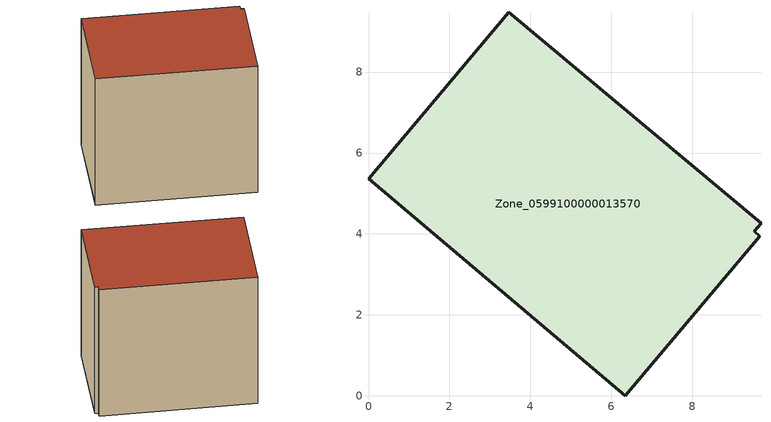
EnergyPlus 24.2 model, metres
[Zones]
Zone_0599100000013570
 floor ground (C_G): 0,5.36 3.46,9.48 9.7,4.27 9.53,4.07 9.67,3.94 6.35,0 z0
 wall outside (C_F): 3.46,9.48 0,5.36 6.35,0 9.67,3.94 9.53,4.07 9.7,4.27 3.46,9.48 z0:7.79
 roof outside (C_R): 0,5.36 6.35,0 9.67,3.94 9.53,4.07 9.7,4.27 3.46,9.48 z7.79
[BUILDING]
Pand.0599100000013570: North Axis=0; Terrain=City; Loads Convergence Tolerance Value=0.04; Temperature Convergence Tolerance Value=0.4; Solar Distribution=FullExterior; Maximum Number of Warmup Days=25; Minimum Number of Warmup Days=1
[Site:Location]
Rotterdam.The.Hague.AP_ZH_NLD Design_Conditions: Latitude=51.96; Longitude=4.45; Time Zone=1; Elevation=-4.5
[SITE:GROUNDTEMPERATURE:BUILDINGSURFACE]
18, 18, 18, 18, 18, 18, 18, 18, 18, 18, 18, 18
[MATERIAL] Thermal Absorptance=0.9; Solar Absorptance=0.7; Visible Absorptance=0.7
Name | Roughness | Thickness | Conductivity | Density | Specific Heat
G.TI.1946 | MediumSmooth | 0.15 | 1 | 540 | 1210
F.TI.1946 | Rough | 0.3 | 0.857143 | 1920 | 840
R.TI.1946 | MediumRough | 0.2 | 0.1 | 1500 | 1000
[CONSTRUCTION]
C_G: G.TI.1946
C_F: F.TI.1946
C_R: R.TI.1946
[ZONE]
Zone_0599100000013570: Type=1; Multiplier=1; Ceiling Height=Autocalculate; Volume=Autocalculate; Floor Area=autocalculate; Part of Total Floor Area=Yes
[ZONEINFILTRATION:DESIGNFLOWRATE]
Infil_Zone_0599100000013570: Zone or ZoneList or Space or SpaceList=Zone_0599100000013570; Schedule=AlwaysOn; Design Flow Rate Calculation Method=Flow/Area; Flow Rate per Floor Area=0.003; Constant Term Coefficient=1; Temperature Term Coefficient=0; Velocity Term Coefficient=0; Velocity Squared Term Coefficient=0
[HVACTEMPLATE:ZONE:IDEALLOADSAIRSYSTEM]
Zone_0599100000013570: Maximum Heating Supply Air Temperature=50; Minimum Cooling Supply Air Temperature=13; Maximum Heating Supply Air Humidity Ratio=0.0156; Minimum Cooling Supply Air Humidity Ratio=0.0077; Heating Limit=NoLimit; Cooling Limit=NoLimit; Dehumidification Control Type=ConstantSensibleHeatRatio; Cooling Sensible Heat Ratio=0.7; Dehumidification Setpoint=60; Humidification Control Type=None; Humidification Setpoint=30; Outdoor Air Method=None; Outdoor Air Flow Rate per Person=0.00944; Outdoor Air Flow Rate per Zone Floor Area=0; Outdoor Air Flow Rate per Zone=0; Demand Controlled Ventilation Type=None; Outdoor Air Economizer Type=NoEconomizer; Heat Recovery Type=None; Sensible Heat Recovery Effectiveness=0.7; Latent Heat Recovery Effectiveness=0.65
[ZONECONTROL:THERMOSTAT]
ThermostatControl_Zone_0599100000013570: Zone or ZoneList=Zone_0599100000013570; Control Type Schedule=DualSetpointControlType; Control 1=Thermostat_Zone_0599100000013570; Temperature Difference Between Cutout And Setpoint=0
[THERMOSTATSETPOINT:DUALSETPOINT]
Thermostat_Zone_0599100000013570: Heating Setpoint Temperature Schedule=HeatingSetpoint_Zone_0599100000013570; Cooling Setpoint Temperature Schedule=CoolingSetpoint_Zone_0599100000013570
[SCHEDULE:COMPACT]
HeatingSetpoint_Zone_0599100000013570: Through: 12/31, For: AllDays, Until: 24:00, 21
CoolingSetpoint_Zone_0599100000013570: Through: 12/31, For: AllDays, Until: 24:00, 24
DualSetpointControlType: Through: 12/31, For: AllDays, Until: 24:00, 4
AlwaysOn: Through: 12/31, For: AllDays, Until: 24:00, 1
